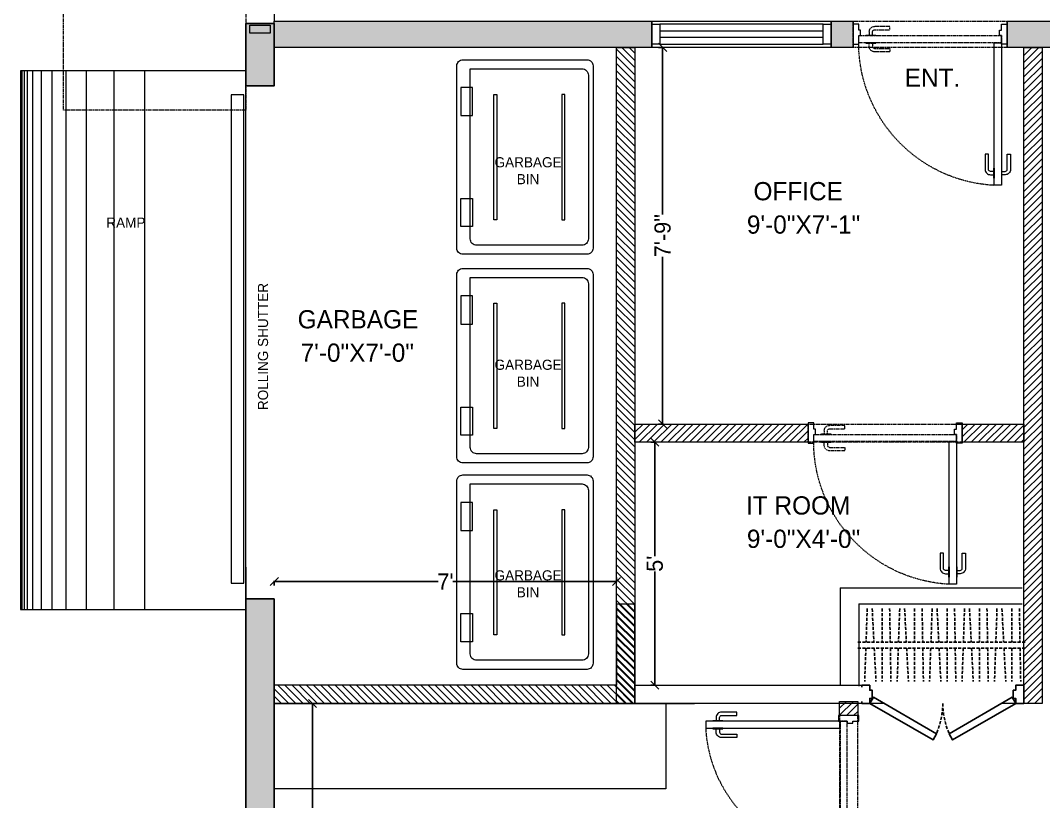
# Model space of a CAD drawing. Header units: inches. Extents: x 18646 to 39869, y 2287 to 7833.
# Drawn here: x 18818.9 to 19071.4, y 3960.4 to 4153.3 of the extents above; entities that cross this region are included whole.
import ezdxf

# ---------------------------------------------------------------- set-up
doc = ezdxf.new("R2010")
doc.units = ezdxf.units.IN
doc.header["$LTSCALE"] = 1.5
doc.header["$MEASUREMENT"] = 0
doc.header["$PDMODE"] = 3
doc.header["$PDSIZE"] = 4
doc.linetypes.add('DASHED', pattern=[0.75, 0.5, -0.25])
doc.linetypes.add('HIDDEN', pattern=[0.375, 0.25, -0.125])
for name, color, linetype in [('22-016_Xref_2ND-6TH Floor Plan$0$DOOR-FINE', 250, 'DASHED'), ('22-016_Xref_2ND-6TH Floor Plan$0$FURNITURE-LIGHT', 252, 'DASHED'), ('A-WALL', 4, 'Continuous'), ('A-WALL-EXTR', 2, 'Continuous'), ('I-FNSH-DIMS', 7, 'Continuous'), ('I-FURN', 7, 'Continuous'), ('I-Furn Text', 7, 'Continuous'), ('I-GLAZ', 6, 'Continuous'), ('WALL', 4, 'Continuous')]:
    doc.layers.add(name, color=color, linetype=linetype)
doc.layers.add('I-DOOR', color=6, linetype='Continuous', lineweight=20)
doc.styles.add('1 by 8 new', font='GOTHIC.TTF', dxfattribs={"height": 4.5})
doc.styles.add('3 by 16', font='GOTHIC.TTF', dxfattribs={"height": 4})
doc.dimstyles.new('3 by 16', dxfattribs={"dimtxt": 4, "dimasz": 2, "dimexe": 0.18, "dimexo": 0.0625, "dimgap": 0.09, "dimtad": 0, "dimtoh": 1, "dimdec": 0, "dimzin": 0, "dimdsep": 46, "dimlunit": 4, "dimtxsty": '3 by 16', "dimblk": 'OBLIQUE', "dimcen": 0.09, "dimclrd": 256, "dimclrt": 256, "dimadec": 0, "dimazin": 0, "dimtfac": 1, "dimtdec": 0, "dimtofl": 0, "dimtmove": 0, "dimatfit": 3, "dimldrblk": 'OBLIQUE', "dimfxl": 1, "dimfxlon": 1, "dimtolj": 1, "dimtzin": 0, "dimlwd": -1, "dimarcsym": 0})

# ---------------------------------------------------------------- blocks, each defined once
blk = doc.blocks.new('EFGTH')
at = {"layer": 'A-WALL-EXTR', "color": 8, "linetype": 'HIDDEN', "lineweight": 5, "ltscale": 0.1, "transparency": 33554636}
for points in [[(-31.19, 2.25), (-31.19, 3.02, -0.414214), (-30.67, 3.54), (-26.92, 3.54), (-26.92, 4.36), (-30.67, 4.36, 0.414214), (-32, 3.02), (-32, 2.25)], [(-31.19, 0.2), (-31.19, -0.58, 0.414214), (-30.67, -1.1), (-26.92, -1.1), (-26.92, -1.92), (-30.67, -1.92, -0.414214), (-32, -0.58), (-32, 0.2)]]:
    blk.add_lwpolyline(points, format="xyb", dxfattribs=at)
for points in [[(-1.39, 2.1), (-34.61, 2.1), (-34.61, 0.35), (-1.39, 0.35)], [(-30.35, 2.1), (-32.84, 2.1), (-32.84, 2.25), (-30.35, 2.25)], [(-30.35, 0.35), (-32.84, 0.35), (-32.84, 0.2), (-30.35, 0.2)]]:
    blk.add_lwpolyline(points, close=True, dxfattribs=at)
blk.add_arc((-1.31, 2.06), 33.3, 93.1573, 179.9423, dxfattribs=at)
at = {"layer": 'I-DOOR', "color": 6, "lineweight": 5, "transparency": 33554636}
for points in [[(-3.14, 31.05), (-3.14, 33.54), (-3.29, 33.54), (-3.29, 31.05)], [(-1.39, 2.1), (-1.39, 35.31), (-3.14, 35.31), (-3.14, 2.1)], [(-1.39, 31.05), (-1.39, 33.54), (-1.24, 33.54), (-1.24, 31.05)], [(-34.61, 0.35), (-34.14, 0.35), (-34.14, -1.01), (-34.61, -1.01), (-34.61, -2.5), (-36, -2.5), (-36, 2.5), (-34.61, 2.5)], [(-1.39, 0.35), (-1.86, 0.35), (-1.86, -1.01), (-1.39, -1.01), (-1.39, -2.5), (0, -2.5), (0, 2.5), (-1.39, 2.5)]]:
    blk.add_lwpolyline(points, close=True, dxfattribs=at)
for points in [[(-3.29, 31.89), (-4.07, 31.89, 0.414214), (-4.59, 31.37), (-4.59, 27.63), (-5.4, 27.63), (-5.4, 31.37, -0.414214), (-4.07, 32.71), (-3.29, 32.71)], [(-1.24, 31.89), (-0.46, 31.89, -0.414214), (0.05, 31.37), (0.05, 27.63), (0.87, 27.63), (0.87, 31.37, 0.414214), (-0.46, 32.71), (-1.24, 32.71)]]:
    blk.add_lwpolyline(points, format="xyb", dxfattribs=at)
blk = doc.blocks.new('_Oblique')
at = {"color": 0, "linetype": 'ByBlock', "lineweight": -2}
blk.add_line((-0.5, -0.5), (0.5, 0.5), dxfattribs=at)
blk = doc.blocks.new('*D17')
at = {"layer": 'Defpoints', "color": 0, "lineweight": 5, "transparency": 16777216}
for p in [(18888.84, 3984.62), (18888.84, 3847.62), (18890.99, 3847.62)]:
    blk.add_point(p, dxfattribs=at)
at = {"layer": 'I-FNSH-DIMS', "color": 0, "lineweight": -2, "transparency": 16777216}
for p, q in [((18889.99, 3984.62), (18891.17, 3984.62)), ((18889.99, 3847.62), (18891.17, 3847.62))]:
    blk.add_line(p, q, dxfattribs=at)
at = {"layer": 'I-FNSH-DIMS', "transparency": 16777216}
for p, q in [((18890.99, 3984.62), (18890.99, 3922.72)), ((18890.99, 3847.62), (18890.99, 3909.53))]:
    blk.add_line(p, q, dxfattribs=at)
at = {"layer": 'I-FNSH-DIMS', "transparency": 16777216, "xscale": 2, "yscale": 2, "zscale": 2}
for p, rotation in [((18890.99, 3984.62), 90), ((18890.99, 3847.62), 270)]:
    blk.add_blockref('_Oblique', p, dxfattribs=dict(at, rotation=rotation))
at = {"layer": 'I-FNSH-DIMS', "lineweight": 5, "transparency": 16777216, "insert": (18890.99, 3916.12), "char_height": 4, "attachment_point": 5, "rotation": 90, "style": '3 by 16'}
blk.add_mtext('\\A1;11\'-5"', dxfattribs=at)
blk = doc.blocks.new('D2')
at = {"layer": 'A-WALL-EXTR', "color": 8, "linetype": 'HIDDEN', "lineweight": 5, "ltscale": 0.1, "transparency": 33554636}
for points in [[(2.1, 1.39), (2.1, 36.61), (0.35, 36.61), (0.35, 1.39)], [(0.35, 32.35), (0.35, 34.84), (0.2, 34.84), (0.2, 32.35)], [(2.1, 32.35), (2.1, 34.84), (2.25, 34.84), (2.25, 32.35)]]:
    blk.add_lwpolyline(points, close=True, dxfattribs=at)
for points in [[(0.2, 33.19), (-0.58, 33.19, 0.414214), (-1.1, 32.67), (-1.1, 28.92), (-1.92, 28.92), (-1.92, 32.67, -0.414214), (-0.58, 34), (0.2, 34)], [(2.25, 33.19), (3.02, 33.19, -0.414214), (3.54, 32.67), (3.54, 28.92), (4.36, 28.92), (4.36, 32.67, 0.414214), (3.02, 34), (2.25, 34)]]:
    blk.add_lwpolyline(points, format="xyb", dxfattribs=at)
blk.add_arc((2.07, 1.31), 35.3, 2.9704, 89.9487, dxfattribs=at)
at = {"layer": 'I-DOOR', "color": 6, "lineweight": 5, "transparency": 33554636}
for points in [[(0.35, 36.61), (0.35, 36.14), (-1.01, 36.14), (-1.01, 36.61), (-2.5, 36.61), (-2.5, 38), (2.5, 38), (2.5, 36.61)], [(2.1, 1.39), (37.31, 1.39), (37.31, 3.14), (2.1, 3.14)], [(33.05, 3.14), (35.54, 3.14), (35.54, 3.29), (33.05, 3.29)], [(0.35, 1.39), (0.35, 1.86), (-1.01, 1.86), (-1.01, 1.39), (-2.5, 1.39), (-2.5, 0), (2.5, 0), (2.5, 1.39)], [(33.05, 1.39), (35.54, 1.39), (35.54, 1.24), (33.05, 1.24)]]:
    blk.add_lwpolyline(points, close=True, dxfattribs=at)
for points in [[(33.89, 3.29), (33.89, 4.07, 0.414214), (33.37, 4.59), (29.63, 4.59), (29.63, 5.4), (33.37, 5.4, -0.414214), (34.71, 4.07), (34.71, 3.29)], [(33.89, 1.24), (33.89, 0.46, -0.414214), (33.37, -0.05), (29.63, -0.05), (29.63, -0.87), (33.37, -0.87, 0.414214), (34.71, 0.46), (34.71, 1.24)]]:
    blk.add_lwpolyline(points, format="xyb", dxfattribs=at)
blk = doc.blocks.new('*D20')
at = {"layer": 'Defpoints', "color": 0, "lineweight": 5, "transparency": 16777216}
for p in [(18970.54, 4049.12), (18970.54, 3989.12), (18975.47, 3989.12)]:
    blk.add_point(p, dxfattribs=at)
at = {"layer": 'I-FNSH-DIMS', "color": 0, "lineweight": -2, "transparency": 16777216}
for p, q in [((18974.47, 4049.12), (18975.65, 4049.12)), ((18974.47, 3989.12), (18975.65, 3989.12))]:
    blk.add_line(p, q, dxfattribs=at)
at = {"layer": 'I-FNSH-DIMS', "transparency": 16777216}
for p, q in [((18975.47, 4049.12), (18975.47, 4021.02)), ((18975.47, 3989.12), (18975.47, 4017.23))]:
    blk.add_line(p, q, dxfattribs=at)
at = {"layer": 'I-FNSH-DIMS', "transparency": 16777216, "xscale": 2, "yscale": 2, "zscale": 2}
for p, rotation in [((18975.47, 4049.12), 90), ((18975.47, 3989.12), 270)]:
    blk.add_blockref('_Oblique', p, dxfattribs=dict(at, rotation=rotation))
at = {"layer": 'I-FNSH-DIMS', "lineweight": 5, "transparency": 16777216, "insert": (18975.47, 4019.12), "char_height": 4, "attachment_point": 5, "rotation": 90, "style": '3 by 16'}
blk.add_mtext("\\A1;5'", dxfattribs=at)
blk = doc.blocks.new('*D21')
at = {"layer": 'Defpoints', "color": 0, "lineweight": 5, "transparency": 16777216}
for p in [(18966.04, 4146.62), (18970.54, 4053.62), (18977.4, 4053.62)]:
    blk.add_point(p, dxfattribs=at)
at = {"layer": 'I-FNSH-DIMS', "color": 0, "lineweight": -2, "transparency": 16777216}
for p, q in [((18976.4, 4146.62), (18977.58, 4146.62)), ((18976.4, 4053.62), (18977.58, 4053.62))]:
    blk.add_line(p, q, dxfattribs=at)
at = {"layer": 'I-FNSH-DIMS', "transparency": 16777216}
for p, q in [((18977.4, 4146.62), (18977.4, 4105.37)), ((18977.4, 4053.62), (18977.4, 4094.88))]:
    blk.add_line(p, q, dxfattribs=at)
at = {"layer": 'I-FNSH-DIMS', "transparency": 16777216, "xscale": 2, "yscale": 2, "zscale": 2}
for p, rotation in [((18977.4, 4146.62), 90), ((18977.4, 4053.62), 270)]:
    blk.add_blockref('_Oblique', p, dxfattribs=dict(at, rotation=rotation))
at = {"layer": 'I-FNSH-DIMS', "lineweight": 5, "transparency": 16777216, "insert": (18977.4, 4100.12), "char_height": 4, "attachment_point": 5, "rotation": 90, "style": '3 by 16'}
blk.add_mtext('\\A1;7\'-9"', dxfattribs=at)
blk = doc.blocks.new('*D29')
at = {"layer": 'Defpoints', "color": 0, "lineweight": 5, "transparency": 16777216}
for p in [(18966.04, 4061.33), (18966.04, 4014.71), (18881.56, 4009.11)]:
    blk.add_point(p, dxfattribs=at)
at = {"layer": 'I-FNSH-DIMS', "color": 0, "lineweight": -2, "transparency": 16777216}
for p, q in [((18881.56, 4013.71), (18881.56, 4014.89)), ((18966.04, 4015.71), (18966.04, 4014.53))]:
    blk.add_line(p, q, dxfattribs=at)
at = {"layer": 'I-FNSH-DIMS', "transparency": 16777216}
for p, q in [((18881.56, 4014.71), (18921.99, 4014.71)), ((18966.04, 4014.71), (18925.61, 4014.71))]:
    blk.add_line(p, q, dxfattribs=at)
at = {"layer": 'I-FNSH-DIMS', "transparency": 16777216, "xscale": 2, "yscale": 2, "zscale": 2, "rotation": 180}
blk.add_blockref('_Oblique', (18881.56, 4014.71), dxfattribs=at)
at = {"layer": 'I-FNSH-DIMS', "transparency": 16777216, "xscale": 2, "yscale": 2, "zscale": 2}
blk.add_blockref('_Oblique', (18966.04, 4014.71), dxfattribs=at)
at = {"layer": 'I-FNSH-DIMS', "lineweight": 5, "transparency": 16777216, "insert": (18923.8, 4014.71), "char_height": 4, "attachment_point": 5, "style": '3 by 16'}
blk.add_mtext("\\A1;7'", dxfattribs=at)
blk = doc.blocks.new('*U168')
at = {"transparency": 33554636}
for p, q in [((0, 0.75), (41.54, 0.75)), ((0, -0.75), (41.54, -0.75))]:
    blk.add_line(p, q, dxfattribs=at)
for points in [[(1.97, 0.75), (1.69, 8.99)], [(4.04, 0.75), (4.47, 8.99)], [(6, 0.75), (6, 9)], [(8.01, 0.75), (8.16, 9)], [(9.97, 0.75), (9.69, 8.99)], [(12.04, 0.75), (12.47, 8.99)], [(14, 0.75), (14, 9)], [(16.01, 0.75), (16.16, 9)], [(17.97, 0.75), (17.69, 8.99)], [(20.04, 0.75), (20.47, 8.99)], [(22, 0.75), (22, 9)], [(24.01, 0.75), (24.16, 9)], [(25.97, 0.75), (25.69, 8.99)], [(28.04, 0.75), (28.47, 8.99)], [(30, 0.75), (30, 9)], [(32.01, 0.75), (32.16, 9)], [(33.97, 0.75), (33.69, 8.99)], [(36.04, 0.75), (36.47, 8.99)], [(38, 0.75), (38, 9)], [(40.01, 0.75), (40.16, 9)], [(2.31, -8.99), (2.03, -0.75)], [(3.53, -8.99), (3.96, -0.75)], [(6, -9), (6, -0.75)], [(7.84, -9), (7.99, -0.75)], [(10.31, -8.99), (10.03, -0.75)], [(11.53, -8.99), (11.96, -0.75)], [(14, -9), (14, -0.75)], [(15.84, -9), (15.99, -0.75)], [(18.31, -8.99), (18.03, -0.75)], [(19.53, -8.99), (19.96, -0.75)], [(22, -9), (22, -0.75)], [(23.84, -9), (23.99, -0.75)], [(26.31, -8.99), (26.03, -0.75)], [(27.53, -8.99), (27.96, -0.75)], [(30, -9), (30, -0.75)], [(31.84, -9), (31.99, -0.75)], [(34.31, -8.99), (34.03, -0.75)], [(35.53, -8.99), (35.96, -0.75)], [(38, -9), (38, -0.75)], [(39.84, -9), (39.99, -0.75)]]:
    blk.add_lwpolyline(points, dxfattribs=at)

msp = doc.modelspace()

# ---------------------------------------------------------------- hatches: boundary and pattern name
at = {"layer": 'A-WALL', "lineweight": 5, "transparency": 33554636}
h = msp.add_hatch(color=8, dxfattribs=at)
h.dxf.hatch_style = 1
h.paths.add_polyline_path([(18874.53, 4152.47), (18881.53, 4152.47), (18881.53, 4137.13), (18874.55, 4137.13)])
h = msp.add_hatch(color=8, dxfattribs=at)
h.dxf.hatch_style = 1
h.paths.add_polyline_path([(18974.71, 4146.62), (18881.53, 4146.62), (18881.53, 4153.12), (18974.71, 4153.12)])
h = msp.add_hatch(color=8, dxfattribs=at)
h.dxf.hatch_style = 1
h.paths.add_polyline_path([(19024.39, 4146.62), (19018.98, 4146.62), (19018.98, 4153.12), (19024.39, 4153.12)])
h = msp.add_hatch(color=8, dxfattribs=at)
h.dxf.hatch_style = 1
h.paths.add_polyline_path([(19078.66, 4146.62), (19062.39, 4146.62), (19062.39, 4153.12), (19078.66, 4153.12)])
h = msp.add_hatch(dxfattribs=at)
h.set_pattern_fill('ANSI31', color=252, scale=10, angle=270)
h.set_pattern_definition([(315, (23445.3522, -27929.7786), (0.883883476, 0.883883476), [])])
h.paths.add_polyline_path([(18966.04, 4146.62), (18970.54, 4146.62), (18970.54, 3984.62), (18966.04, 3984.62)])
h = msp.add_hatch(dxfattribs=at)
h.set_pattern_fill('ANSI31', color=8, scale=10, angle=180)
h.set_pattern_definition([(225, (52.5, 18.75), (0.88388348, -0.88388348), [])])
h.paths.add_polyline_path([(19066.53, 4146.62), (19071.03, 4146.62), (19071.06, 3984.62), (19066.56, 3984.62)])
h = msp.add_hatch(dxfattribs=at)
h.set_pattern_fill('ANSI31', color=252, scale=10, angle=360)
h.set_pattern_definition([(45, (51012.1909, 8528.4339), (-0.883883476, 0.883883476), [])])
h.paths.add_polyline_path([(18970.54, 4049.12), (18970.54, 4053.62), (19013.29, 4053.62), (19013.29, 4049.12)])
h = msp.add_hatch(dxfattribs=at)
h.set_pattern_fill('ANSI31', color=252, scale=10, angle=360)
h.set_pattern_definition([(45, (51000.1909, 8501.7019), (-0.883883476, 0.883883476), [])])
h.paths.add_polyline_path([(19066.55, 4053.62), (19066.55, 4049.12), (19051.29, 4049.12), (19051.29, 4053.62)])
h = msp.add_hatch(color=8, dxfattribs=at)
h.dxf.hatch_style = 1
h.paths.add_polyline_path([(18874.53, 3947.24), (18881.53, 3947.24), (18881.53, 4010.49), (18874.55, 4010.49)])
h = msp.add_hatch(dxfattribs=at)
h.set_pattern_fill('ANSI31', color=8, scale=10, angle=270)
h.set_pattern_definition([(315, (22738.3253, -14912.2702), (0.88388348, 0.88388348), [])])
h.paths.add_polyline_path([(18970.54, 3984.62), (18970.54, 4009.12), (18966.04, 4009.12), (18966.04, 3989.12), (18881.56, 3989.12), (18881.56, 3984.62)])
h = msp.add_hatch(dxfattribs=at)
h.set_pattern_fill('ANSI31', color=8, scale=10, angle=180)
h.set_pattern_definition([(225, (7.026, -395.25), (0.88388348, -0.88388348), [])])
h.paths.add_polyline_path([(19025.58, 3981.62), (19021.08, 3981.62), (19021.08, 3985.12), (19025.58, 3985.12)])

# ---------------------------------------------------------------- linework, layer by layer
at = {"transparency": 33554636}
for points in [[(19026.52, 3985.12), (19026.52, 3984.62), (19028.53, 3984.62), (19028.53, 3985.87), (19029.15, 3985.87), (19029.15, 3987.87), (19028.53, 3987.87), (19028.53, 3989.12), (19026.52, 3989.12), (19026.52, 3988.62)], [(19066.55, 3985.12), (19066.55, 3984.62), (19064.55, 3984.62), (19064.55, 3985.87), (19063.93, 3985.87), (19063.93, 3987.87), (19064.55, 3987.87), (19064.55, 3989.12), (19066.55, 3989.12), (19066.55, 3988.62)]]:
    msp.add_lwpolyline(points, dxfattribs=at)
for points in [[(19028.53, 3984.62), (19029.4, 3986.14), (19045, 3977.13), (19044.13, 3975.62)], [(19064.55, 3984.62), (19063.68, 3986.14), (19048.08, 3977.13), (19048.95, 3975.62)]]:
    msp.add_lwpolyline(points, close=True, dxfattribs=at)
at = {"layer": '22-016_Xref_2ND-6TH Floor Plan$0$DOOR-FINE', "transparency": 33554636}
for centre, start, end in [((19028.53, 3984.62), 332.7873, 0.001), ((19064.55, 3984.62), 180.001, 207.2146)]:
    msp.add_arc(centre, 18.01, start, end, dxfattribs=at)
at = {"layer": 'A-WALL', "color": 8, "lineweight": 5, "transparency": 33554636}
for p, q in [((18819.29, 4140.79), (18819.29, 4007.79)), ((18819.79, 4140.79), (18819.79, 4007.79)), ((18820.55, 4140.79), (18820.55, 4007.79)), ((18821.86, 4140.79), (18821.86, 4007.79)), ((18824, 4140.79), (18824, 4007.79)), ((18826.64, 4140.79), (18826.64, 4007.79)), ((18830.13, 4140.79), (18830.13, 4007.79)), ((18835.13, 4140.79), (18835.13, 4007.79)), ((18841.97, 4140.79), (18841.97, 4007.79)), ((18849.54, 4140.79), (18849.54, 4007.79))]:
    msp.add_line(p, q, dxfattribs=at)
at = {"layer": 'A-WALL', "lineweight": 5, "transparency": 33554636}
for p, q in [((19021.25, 4013.2, 0), (19021.25, 3989.12, 0)), ((19021.25, 4013.2, 0), (19066.1, 4013.2)), ((19025.8, 4009.2), (19025.8, 3988.87, 0)), ((19025.8, 4009.2), (19066.1, 4009.2)), ((19025.8, 3989.12, 0), (19026.52, 3989.12, 0)), ((19020.2, 3984.68), (19025.47, 3984.68, 0))]:
    msp.add_line(p, q, dxfattribs=at)
for points in [[(18974.71, 4146.62), (18881.53, 4146.62), (18881.53, 4153.12), (18974.71, 4153.12)], [(19024.39, 4146.62), (19018.98, 4146.62), (19018.98, 4153.12), (19024.39, 4153.12)], [(19078.66, 4146.62), (19062.39, 4146.62), (19062.39, 4153.12), (19078.66, 4153.12)], [(18966.04, 4146.62), (18970.54, 4146.62), (18970.54, 3984.62), (18966.04, 3984.62)], [(19066.53, 4146.62), (19071.03, 4146.62), (19071.06, 3984.62), (19066.56, 3984.62)], [(18874.55, 4140.79), (18818.91, 4140.79), (18818.91, 4007.79), (18874.55, 4007.79)], [(18874.04, 4134.89), (18870.91, 4134.89), (18870.91, 4014.3), (18874.04, 4014.3)], [(18970.54, 4049.12), (18970.54, 4053.62), (19013.29, 4053.62), (19013.29, 4049.12)], [(19066.55, 4053.62), (19066.55, 4049.12), (19051.29, 4049.12), (19051.29, 4053.62)], [(18970.54, 3984.62), (18970.54, 4009.12), (18966.04, 4009.12), (18966.04, 3989.12), (18881.56, 3989.12), (18881.56, 3984.62)], [(19025.58, 3981.62), (19021.08, 3981.62), (19021.08, 3985.12), (19025.58, 3985.12)]]:
    msp.add_lwpolyline(points, close=True, dxfattribs=at)
for points in [[(18926.62, 4097.03), (18926.62, 4142.06, -0.414214), (18928.1, 4143.54), (18958.74, 4143.54, -0.414214), (18960.22, 4142.06), (18960.22, 4097.03, -0.414214), (18958.74, 4095.54), (18928.1, 4095.54, -0.414214)], [(18926.62, 4045.53), (18926.62, 4090.56, -0.414214), (18928.1, 4092.04), (18958.74, 4092.04, -0.414214), (18960.22, 4090.56), (18960.22, 4045.53, -0.414214), (18958.74, 4044.04), (18928.1, 4044.04, -0.414214)], [(18926.62, 3994.53), (18926.62, 4039.56, -0.414214), (18928.1, 4041.04), (18958.74, 4041.04, -0.414214), (18960.22, 4039.56), (18960.22, 3994.53, -0.414214), (18958.74, 3993.04), (18928.1, 3993.04, -0.414214)]]:
    msp.add_lwpolyline(points, format="xyb", close=True, dxfattribs=at)
at = {"layer": 'A-WALL', "color": 8, "lineweight": 5, "transparency": 33554636}
for points in [[(18929.92, 4099.34), (18929.92, 4141.32), (18957.5, 4141.32, -0.414214), (18959.08, 4139.75), (18959.08, 4099.34, -0.414214), (18957.5, 4097.77), (18931.49, 4097.77, -0.414214)], [(18929.92, 4047.84), (18929.92, 4089.82), (18957.5, 4089.82, -0.414214), (18959.08, 4088.25), (18959.08, 4047.84, -0.414214), (18957.5, 4046.27), (18931.49, 4046.27, -0.414214)], [(18929.92, 3996.84), (18929.92, 4038.82), (18957.5, 4038.82, -0.414214), (18959.08, 4037.25), (18959.08, 3996.84, -0.414214), (18957.5, 3995.27), (18931.49, 3995.27, -0.414214)]]:
    msp.add_lwpolyline(points, format="xyb", close=True, dxfattribs=at)
for points in [[(18927.58, 4136.73), (18927.58, 4129.79), (18930.5, 4129.79), (18930.5, 4136.73)], [(18935.76, 4104.03), (18935.76, 4134.97), (18936.5, 4134.97), (18936.5, 4104.03)], [(18953.23, 4104.03), (18953.23, 4134.97), (18952.5, 4134.97), (18952.5, 4104.03)], [(18927.58, 4102.36), (18927.58, 4109.3), (18930.5, 4109.3), (18930.5, 4102.36)], [(18927.58, 4085.23), (18927.58, 4078.29), (18930.5, 4078.29), (18930.5, 4085.23)], [(18935.76, 4052.53), (18935.76, 4083.47), (18936.5, 4083.47), (18936.5, 4052.53)], [(18953.23, 4052.53), (18953.23, 4083.47), (18952.5, 4083.47), (18952.5, 4052.53)], [(18927.58, 4050.86), (18927.58, 4057.8), (18930.5, 4057.8), (18930.5, 4050.86)], [(18927.58, 4034.23), (18927.58, 4027.29), (18930.5, 4027.29), (18930.5, 4034.23)], [(18935.76, 4001.53), (18935.76, 4032.47), (18936.5, 4032.47), (18936.5, 4001.53)], [(18953.23, 4001.53), (18953.23, 4032.47), (18952.5, 4032.47), (18952.5, 4001.53)], [(18927.58, 3999.86), (18927.58, 4006.8), (18930.5, 4006.8), (18930.5, 3999.86)]]:
    msp.add_lwpolyline(points, close=True, dxfattribs=at)
at = {"layer": 'A-WALL', "lineweight": 5, "transparency": 33554636}
for points in [[(19032.03, 3984.62), (18970.54, 3984.62), (18970.54, 3989.12), (19028.53, 3989.12)], [(19064.55, 3989.12), (19066.56, 3989.12), (19066.56, 3984.62), (19061.05, 3984.62)]]:
    msp.add_lwpolyline(points, dxfattribs=at)
at = {"layer": 'A-WALL-EXTR', "color": 8, "linetype": 'HIDDEN', "lineweight": 5, "ltscale": 0.1, "transparency": 33554636}
for points in [[(18874.53, 4131.12), (18829.53, 4131.12), (18829.53, 4239.62), (18874.53, 4239.62)], [(19062.39, 4146.62), (19024.39, 4146.62), (19024.39, 4153.12), (19062.39, 4153.12)], [(19051.29, 4049.12), (19013.29, 4049.12), (19013.29, 4053.62), (19051.29, 4053.62)], [(19021.08, 3945.62), (19025.58, 3945.62), (19025.58, 3981.62), (19021.08, 3981.62)]]:
    msp.add_lwpolyline(points, close=True, dxfattribs=at)
at = {"layer": 'I-FNSH-DIMS', "lineweight": 5, "transparency": 33554636}
msp.add_lwpolyline([(18881.53, 4218.28), (18881.53, 4153.12)], dxfattribs=at)
for points in [[(18881.56, 3984.62), (18985.29, 3984.62), (18985.29, 3984.62), (18881.56, 3984.62)], [(18881.56, 3984.62), (18978.17, 3984.62), (18978.17, 3963.53), (18881.56, 3963.53)]]:
    msp.add_lwpolyline(points, close=True, dxfattribs=at)
at = {"layer": 'I-GLAZ', "color": 6, "lineweight": 5, "ltscale": 0.05, "transparency": 33554636}
for points in [[(18880.53, 4150.12), (18875.53, 4150.12), (18875.53, 4152.12), (18880.53, 4152.12)], [(18974.71, 4153.12), (19018.98, 4153.12), (19018.98, 4146.62), (18974.71, 4146.62)], [(18974.71, 4147.37), (18974.71, 4152.37), (18976.71, 4152.37), (18976.71, 4147.37)], [(19016.98, 4147.37), (19016.98, 4152.37), (18976.71, 4152.37), (18976.71, 4147.37)], [(19016.98, 4147.37), (19016.98, 4152.37), (19018.98, 4152.37), (19018.98, 4147.37)], [(18976.71, 4149.12), (19016.98, 4149.12), (19016.98, 4150.62), (18976.71, 4150.62)]]:
    msp.add_lwpolyline(points, close=True, dxfattribs=at)
at = {"layer": 'WALL', "ltscale": 0.1, "transparency": 33554636}
for p, q in [((18874.53, 4018.25), (18874.53, 3943.24)), ((18881.53, 4010.49), (18874.53, 4010.49)), ((18881.53, 3943.24), (18881.53, 4010.49))]:
    msp.add_line(p, q, dxfattribs=at)
msp.add_lwpolyline([(18874.53, 4152.47), (18881.53, 4152.47), (18881.53, 4137.13), (18874.55, 4137.13)], close=True, dxfattribs=at)

# ---------------------------------------------------------------- block references
at = {"layer": '22-016_Xref_2ND-6TH Floor Plan$0$FURNITURE-LIGHT', "lineweight": -3, "transparency": 33554636, "xscale": -1.000755996964008, "yscale": 1.000755996964008, "zscale": 1.000755996964008, "rotation": 179.9990478063123}
msp.add_blockref('*U168', (19025.58, 3999.03, 0), dxfattribs=at)
at = {"layer": 'I-DOOR', "lineweight": 5, "transparency": 33554636, "xscale": -1, "rotation": 90}
for p in [(19062.39, 4149.87), (19051.29, 4051.37)]:
    msp.add_blockref('D2', p, dxfattribs=at)
at = {"layer": 'I-DOOR', "lineweight": 5, "transparency": 33554636, "rotation": 90}
msp.add_blockref('EFGTH', (19023.33, 3981.62), dxfattribs=at)

# ---------------------------------------------------------------- texts
at = {"layer": 'I-FURN', "lineweight": 5, "transparency": 33554636, "char_height": 2.5, "width": 15.3889, "attachment_point": 2, "style": '1 by 8 new'}
for s, insert in [('GARBAGE BIN', (18944.19, 4119.5)), ('RAMP', (18844.93, 4104.59)), ('GARBAGE BIN', (18944.19, 4069.5)), ('GARBAGE BIN', (18944.19, 4017.5))]:
    msp.add_mtext(s, dxfattribs=dict(at, insert=insert))
at = {"layer": 'I-FURN', "lineweight": 5, "transparency": 33554636, "insert": (18880.06, 4072.75), "char_height": 2.5, "width": 39.6985, "attachment_point": 8, "rotation": 90, "style": '1 by 8 new'}
msp.add_mtext('ROLLING SHUTTER', dxfattribs=at)
at = {"layer": 'I-Furn Text', "lineweight": 5, "transparency": 33554636, "char_height": 4.5, "width": 50.4719, "style": '1 by 8 new'}
for s, insert, attachment_point in [('ENT.', (19044, 4136.89), 8), ('OFFICE', (19010.85, 4113.36), 2), ('9\'-0"X7\'-1"', (19012.18, 4105.12), 2), ('GARBAGE', (18902.21, 4081.73), 2), ('7\'-0"X7\'-0"', (18902.04, 4073.49), 2), ('IT ROOM', (19010.85, 4035.77), 2), ('9\'-0"X4\'-0"', (19012.18, 4027.53), 2)]:
    msp.add_mtext(s, dxfattribs=dict(at, insert=insert, attachment_point=attachment_point))

# ---------------------------------------------------------------- dimensions: what is measured, and where the dimension line sits
at = {"layer": 'I-FNSH-DIMS', "lineweight": 5, "transparency": 33554636}
for base, p1, p2, picture, middle in [((18977.4, 4053.62), (18966.04, 4146.62), (18970.54, 4053.62), '*D21', (18977.4, 4100.12)), ((18975.47, 3989.12), (18970.54, 4049.12), (18970.54, 3989.12), '*D20', (18975.47, 4019.12)), ((18890.99, 3847.62), (18888.84, 3984.62), (18888.84, 3847.62), '*D17', (18890.99, 3916.12))]:
    dim = msp.add_linear_dim(base=base, p1=p1, p2=p2, angle=90, dimstyle='3 by 16', dxfattribs=at)
    dim.commit()
    dim.dimension.update_dxf_attribs({"geometry": picture, "text_midpoint": middle})
dim = msp.add_linear_dim(base=(18966.04, 4014.71), p1=(18881.56, 4009.11), p2=(18966.04, 4061.33), dimstyle='3 by 16', dxfattribs=at)
dim.commit()
dim.dimension.update_dxf_attribs({"geometry": '*D29', "text_midpoint": (18923.8, 4014.71)})

doc.saveas('drawing.dxf')
